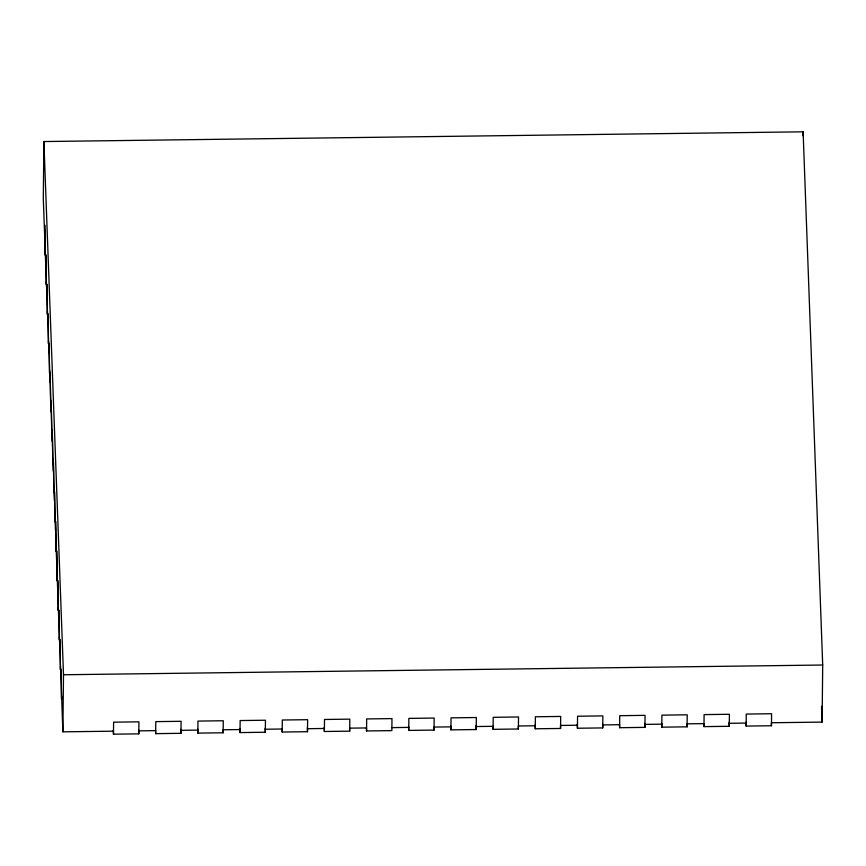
<?xml version="1.0" encoding="UTF-8"?>
<svg xmlns="http://www.w3.org/2000/svg" width="866" height="866" viewBox="0 0 866 866"><rect width="100%" height="100%" fill="white"/><g stroke="black" fill="none" stroke-linecap="round" stroke-linejoin="round"><path stroke-width="1.3" d="M771.487 722.753L822.105 722.103L822.7 665.023L803.107 131.816L43.895 141.548L43.3 198.617L44.61 234.166M113.511 731.185L62.893 731.835L63.499 674.755L43.895 141.548M113.478 734.184L113.608 722.168L138.917 721.843L138.787 733.859L113.478 734.184L113.327 730.146M155.664 733.643L155.783 721.627L181.091 721.302L180.962 733.318L155.664 733.643L155.555 730.958M197.838 733.101L197.957 721.086L223.266 720.761L223.147 732.788L197.838 733.101L197.686 729.064M240.012 732.571L240.142 720.544L265.451 720.231L265.321 732.246L240.012 732.571L239.86 728.523M282.197 732.03L282.316 720.014L307.625 719.689L307.495 731.705L282.197 732.03L282.089 729.334M324.371 731.489L324.501 719.473L349.799 719.148L349.68 731.164L324.371 731.489L324.22 727.44M366.545 730.947L366.675 718.932L391.984 718.607L391.854 730.623L366.545 730.947L366.448 728.252M408.73 730.406L408.849 718.39L434.158 718.066L434.028 730.081L408.73 730.406L408.579 726.368M450.905 729.865L451.034 717.849L476.332 717.524L476.213 729.54L450.905 729.865L450.753 725.827M493.079 729.324L493.209 717.308L518.518 716.983L518.388 728.999L493.079 729.324L492.981 726.628M535.264 728.782L535.383 716.767L560.692 716.442L560.562 728.458L535.264 728.782L535.112 724.745M577.438 728.241L577.568 716.225L602.866 715.901L602.747 727.916L577.438 728.241L577.286 724.203M619.612 727.7L619.742 715.684L645.051 715.359L644.921 727.375L619.612 727.7L619.515 725.004M661.797 727.159L661.916 715.143L687.225 714.818L687.106 726.834L661.797 727.159L661.646 723.121M703.971 726.617L704.101 714.602L729.41 714.277L729.28 726.293L703.971 726.617L703.874 723.922M746.146 726.076L746.275 714.06L771.584 713.736L771.454 725.751L746.146 726.076L746.005 722.038M803.063 135.8L803.107 131.816M63.499 674.755L822.7 665.023M138.82 730.861L155.685 730.644M180.994 730.319L197.87 730.103M223.179 729.778L240.044 729.562M265.353 729.237L282.219 729.02M307.527 728.696L324.404 728.479M349.712 728.154L366.578 727.938M391.887 727.613L408.763 727.397M434.061 727.072L450.937 726.855M476.246 726.531L493.111 726.314M518.42 725.989L535.296 725.773M560.594 725.448L577.47 725.232M602.779 724.918L619.645 724.701M644.953 724.377L661.83 724.16M687.128 723.835L704.004 723.619M729.313 723.294L746.178 723.078M821.52 706.299L822.105 722.103M771.357 723.056L771.454 725.751M729.129 722.255L729.28 726.293M686.998 724.138L687.106 726.834M644.769 723.337L644.921 727.375M602.595 723.879L602.747 727.916M560.464 725.762L560.562 728.458M518.29 726.303L518.388 728.999M476.062 725.502L476.213 729.54M433.931 727.386L434.028 730.081M349.583 728.468L349.68 731.164M307.354 727.657L307.495 731.705M265.169 728.198L265.321 732.246M223.049 730.092L223.147 732.788M180.821 729.28L180.962 733.318M138.636 729.822L138.787 733.859M45.259 251.941L45.692 263.794M46.353 281.569L46.786 293.412M47.435 311.186L47.868 323.04M48.528 340.814L48.961 352.657M49.611 370.431L50.055 382.285M50.704 400.06L51.137 411.902M51.798 429.677L52.231 441.53M52.88 459.305L53.313 471.147M53.973 488.922L54.406 500.775M55.056 518.55L55.489 530.393M56.149 548.167L56.582 560.021M57.232 577.795L57.676 589.638M58.325 607.412L58.758 619.266M59.418 637.04L59.851 648.894M60.501 666.658L60.934 678.511M61.594 696.286L62.893 731.835M44.696 225.16L45.227 254.95L44.696 225.16M45.79 254.777L46.32 284.568L45.79 254.777M46.883 284.405L47.403 314.196L46.883 284.405M47.966 314.022L48.496 343.813L47.966 314.022M49.059 343.65L49.578 373.441L49.059 343.65M50.141 373.268L50.672 403.058L50.141 373.268M51.235 402.896L51.765 432.686L51.235 402.896M52.317 432.513L52.848 462.303L52.317 432.513M53.411 462.141L53.941 491.931L53.411 462.141M54.504 491.758L55.023 521.548L54.504 491.758M55.586 521.386L56.117 551.177L55.586 521.386M56.68 551.003L57.21 580.794L56.68 551.003M57.762 580.631L58.293 610.422L57.762 580.631M58.856 610.249L59.386 640.039L58.856 610.249M59.949 639.877L60.468 669.667L59.949 639.877M61.031 669.494L61.562 699.284L61.031 669.494"/></g></svg>
